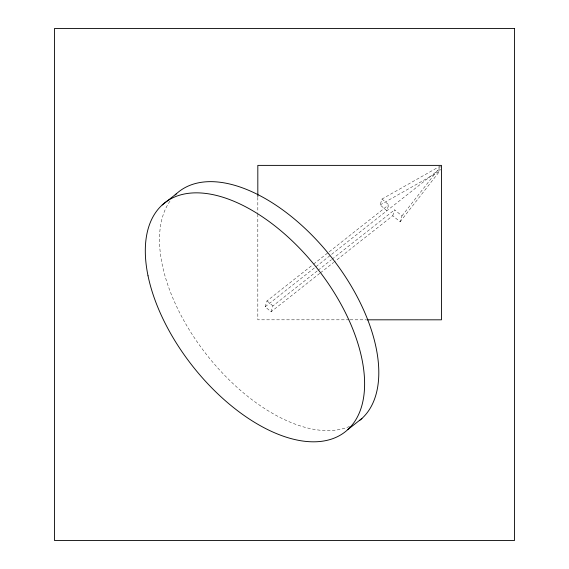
<?xml version="1.0" encoding="UTF-8"?>
<svg xmlns="http://www.w3.org/2000/svg" width="569" height="569" viewBox="0 0 569 569"><rect width="100%" height="100%" fill="white"/><g stroke="black" fill="none" stroke-linecap="round" stroke-linejoin="round"><path stroke-width="0.43" stroke-dasharray="2.85 2.13" d="M319.757 273.369L271.079 311.805L265.168 306.783L267.025 300.894L312.914 264.649M271.079 311.805L272.935 305.916L317.438 270.773M381.984 199.05L388.705 204.797L386.856 210.686L380.128 204.94L381.984 199.05L439.922 166.262M392.759 215.708L394.616 209.819L401.984 215.907L400.128 221.796L392.759 215.708L334.352 261.832M400.128 221.796L439.609 171.283L440.278 169.164M401.984 215.907L441.466 165.387M313.611 264.101L388.705 204.797M265.168 306.783L440.498 168.452M318.128 270.218L331.343 259.784M332.04 259.236L394.616 209.819M320.447 272.814L333.662 262.387M380.128 204.94L439.609 171.283M349.195 319.814L257.821 319.814L257.821 213.318M350.084 319.814L366.052 319.814M267.025 300.894L272.935 305.916M257.821 197.336L257.821 212.429M349.53 426.437A145.778 79.169 51.7 0 1 207.45 355.739A145.778 79.169 51.7 0 1 170.287 200.679"/><path stroke-width="0.85" d="M162.201 204.982L176.39 193.78M347.73 429.68L361.92 418.471M366.941 319.814L441.466 319.814L441.466 165.387L257.821 165.387L257.821 196.454M175.195 194.918A145.778 79.169 51.7 0 1 328.157 253.177A145.778 79.169 51.7 0 1 359.971 420.157M514.454 28.45L54.546 28.45L54.546 540.55L514.454 540.55L514.454 28.45M148.025 275.801A145.778 79.169 51.7 0 0 329.437 439.723A145.778 79.169 51.7 0 0 287.423 236.469A145.778 79.169 51.7 0 0 148.025 275.801"/></g></svg>
